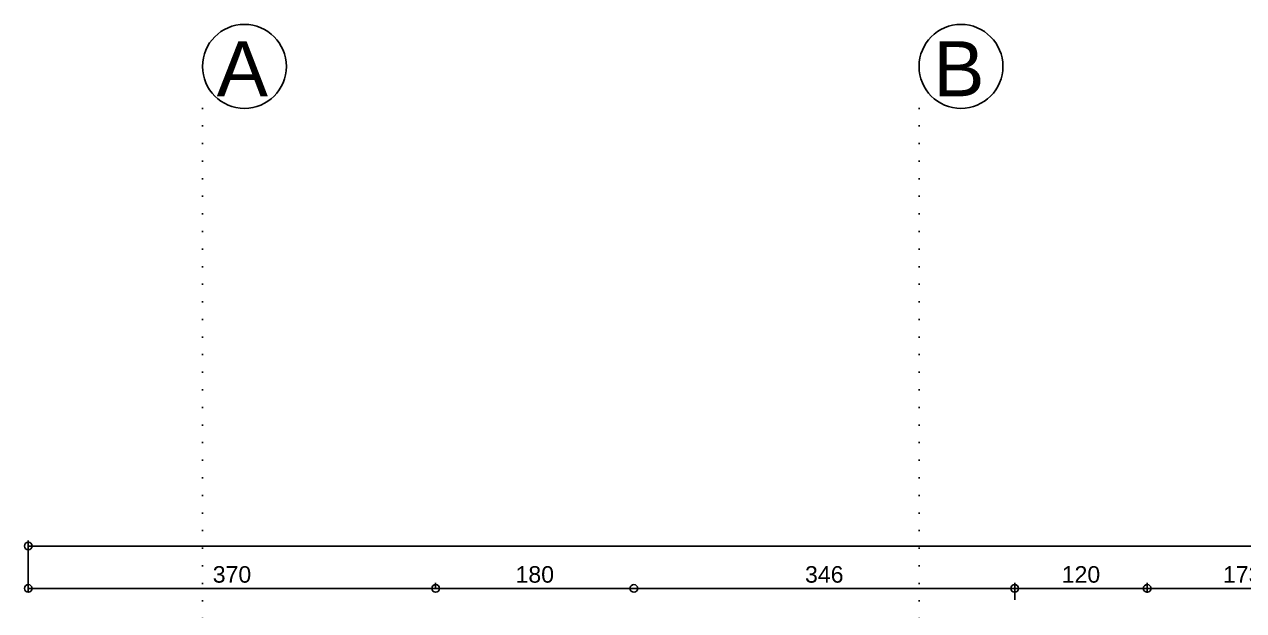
# Model space of a CAD drawing. Header units: millimetres. Extents: x 676 to 5035, y 216 to 2687.
# Drawn here: x 1307 to 2415, y 2154 to 2687 of the extents above; entities that cross this region are included whole.
import ezdxf

# ---------------------------------------------------------------- set-up
doc = ezdxf.new("R2010")
doc.units = ezdxf.units.MM
doc.linetypes.add('DOT2', pattern=[3.175, 0, -3.175])
doc.layers.add('SEM_AKS', color=161, linetype='Continuous')
doc.styles.get("Standard").update_dxf_attribs({"font": 'arial.ttf'})
doc.dimstyles.new('1-50-2', dxfattribs={"dimtxt": 15, "dimasz": 7, "dimexe": 5, "dimexo": 5, "dimgap": 5, "dimtad": 1, "dimdec": 0, "dimtxsty": 'Standard', "dimblk": 'ORIGIN', "dimcen": 5, "dimdle": 7, "dimclrd": 256, "dimclre": 256, "dimclrt": 256, "dimadec": 0, "dimazin": 0, "dimtfac": 1, "dimtdec": 0, "dimtix": 1, "dimtmove": 0, "dimatfit": 3, "dimldrblk": 'ORIGIN', "dimfxl": 1, "dimlwd": -1, "dimlwe": -1, "dimarcsym": 0})

# ---------------------------------------------------------------- blocks, each defined once
blk = doc.blocks.new('_Origin')
at = {"color": 0, "linetype": 'ByBlock', "lineweight": -2}
blk.add_line((0, 0), (-1, 0), dxfattribs=at)
blk.add_circle((0, 0), 0.5, dxfattribs=at)
blk = doc.blocks.new('*D85')
at = {"transparency": 16777216}
for p, q in [((2327.3, 2170.4), (2327.3, 2179.5)), ((2492.8, 2174.5), (2334.3, 2174.5)), ((2499.8, 2170.4), (2499.8, 2179.5))]:
    blk.add_line(p, q, dxfattribs=at)
at = {"layer": 'Defpoints', "color": 0, "transparency": 16777216}
for p in [(2327.3, 2174.5), (2327.3, 2165.4), (2499.8, 2165.4)]:
    blk.add_point(p, dxfattribs=at)
at = {"transparency": 16777216, "xscale": 7, "yscale": 7, "zscale": 7, "rotation": 180}
blk.add_blockref('_Origin', (2327.3, 2174.5), dxfattribs=at)
at = {"transparency": 16777216, "xscale": 7, "yscale": 7, "zscale": 7}
blk.add_blockref('_Origin', (2499.8, 2174.5), dxfattribs=at)
at = {"transparency": 16777216, "insert": (2413.6, 2187.1), "char_height": 15, "attachment_point": 5}
blk.add_mtext('173', dxfattribs=at)
blk = doc.blocks.new('*D86')
at = {"transparency": 16777216}
for p, q in [((2206.9, 2164), (2206.9, 2179.5)), ((2320.3, 2174.5), (2213.9, 2174.5)), ((2327.3, 2170.4), (2327.3, 2179.5))]:
    blk.add_line(p, q, dxfattribs=at)
at = {"layer": 'Defpoints', "color": 0, "transparency": 16777216}
for p in [(2206.9, 2174.5), (2327.3, 2165.4), (2206.9, 2159)]:
    blk.add_point(p, dxfattribs=at)
at = {"transparency": 16777216, "xscale": 7, "yscale": 7, "zscale": 7, "rotation": 180}
blk.add_blockref('_Origin', (2206.9, 2174.5), dxfattribs=at)
at = {"transparency": 16777216, "xscale": 7, "yscale": 7, "zscale": 7}
blk.add_blockref('_Origin', (2327.3, 2174.5), dxfattribs=at)
at = {"transparency": 16777216, "insert": (2267.1, 2187.1), "char_height": 15, "attachment_point": 5}
blk.add_mtext('120', dxfattribs=at)
blk = doc.blocks.new('*D87')
at = {"transparency": 16777216}
for p, q in [((2199.9, 2174.5), (1867.9, 2174.5)), ((2206.9, 2164), (2206.9, 2179.5))]:
    blk.add_line(p, q, dxfattribs=at)
at = {"layer": 'Defpoints', "color": 0, "transparency": 16777216}
for p in [(1860.9, 2174.5), (1860.9, 2174.5), (2206.9, 2159)]:
    blk.add_point(p, dxfattribs=at)
at = {"transparency": 16777216, "xscale": 7, "yscale": 7, "zscale": 7, "rotation": 180}
blk.add_blockref('_Origin', (1860.9, 2174.5), dxfattribs=at)
at = {"transparency": 16777216, "xscale": 7, "yscale": 7, "zscale": 7}
blk.add_blockref('_Origin', (2206.9, 2174.5), dxfattribs=at)
at = {"transparency": 16777216, "insert": (2033.9, 2187.1), "char_height": 15, "attachment_point": 5}
blk.add_mtext('346', dxfattribs=at)
blk = doc.blocks.new('*D88')
at = {"transparency": 16777216}
for p, q in [((1680.8, 2174.1), (1680.8, 2179.5)), ((1853.9, 2174.5), (1687.8, 2174.5))]:
    blk.add_line(p, q, dxfattribs=at)
at = {"layer": 'Defpoints', "color": 0, "transparency": 16777216}
for p in [(1680.8, 2174.5), (1860.9, 2174.5), (1680.8, 2169.1)]:
    blk.add_point(p, dxfattribs=at)
at = {"transparency": 16777216, "xscale": 7, "yscale": 7, "zscale": 7, "rotation": 180}
blk.add_blockref('_Origin', (1680.8, 2174.5), dxfattribs=at)
at = {"transparency": 16777216, "xscale": 7, "yscale": 7, "zscale": 7}
blk.add_blockref('_Origin', (1860.9, 2174.5), dxfattribs=at)
at = {"transparency": 16777216, "insert": (1770.9, 2187.1), "char_height": 15, "attachment_point": 5}
blk.add_mtext('180', dxfattribs=at)
blk = doc.blocks.new('*D89')
at = {"transparency": 16777216}
for p, q in [((1310.7, 2170.9), (1310.7, 2179.5)), ((1673.8, 2174.5), (1317.7, 2174.5)), ((1680.8, 2174.1), (1680.8, 2179.5))]:
    blk.add_line(p, q, dxfattribs=at)
at = {"layer": 'Defpoints', "color": 0, "transparency": 16777216}
for p in [(1310.7, 2174.5), (1310.7, 2165.9), (1680.8, 2169.1)]:
    blk.add_point(p, dxfattribs=at)
at = {"transparency": 16777216, "xscale": 7, "yscale": 7, "zscale": 7, "rotation": 180}
blk.add_blockref('_Origin', (1310.7, 2174.5), dxfattribs=at)
at = {"transparency": 16777216, "xscale": 7, "yscale": 7, "zscale": 7}
blk.add_blockref('_Origin', (1680.8, 2174.5), dxfattribs=at)
at = {"transparency": 16777216, "insert": (1495.8, 2187.1), "char_height": 15, "attachment_point": 5}
blk.add_mtext('370', dxfattribs=at)
blk = doc.blocks.new('*D90')
at = {"transparency": 16777216}
for p, q in [((1310.7, 2179.5), (1310.7, 2218)), ((4393.2, 2179.5), (4393.2, 2218)), ((1317.7, 2213), (4386.2, 2213))]:
    blk.add_line(p, q, dxfattribs=at)
at = {"layer": 'Defpoints', "color": 0, "transparency": 16777216}
for p in [(4393.2, 2213), (1310.7, 2174.5), (4393.2, 2174.5)]:
    blk.add_point(p, dxfattribs=at)
at = {"transparency": 16777216, "xscale": 7, "yscale": 7, "zscale": 7, "rotation": 180}
blk.add_blockref('_Origin', (1310.7, 2213), dxfattribs=at)
at = {"transparency": 16777216, "xscale": 7, "yscale": 7, "zscale": 7}
blk.add_blockref('_Origin', (4393.2, 2213), dxfattribs=at)
at = {"transparency": 16777216, "insert": (2851.9, 2225.7), "char_height": 15, "attachment_point": 5}
blk.add_mtext('3083', dxfattribs=at)

msp = doc.modelspace()

# ---------------------------------------------------------------- linework, layer by layer
at = {"layer": 'SEM_AKS', "linetype": 'DOT2', "ltscale": 5}
for p, q in [((1469, 2610.4), (1469, 215.5)), ((2120, 2610.4), (2120, 215.5))]:
    msp.add_line(p, q, dxfattribs=at)
at = {"layer": 'SEM_AKS', "ltscale": 5}
for centre in [(1507.1, 2648.5), (2158.1, 2648.5)]:
    msp.add_circle(centre, 38.1, dxfattribs=at)

# ---------------------------------------------------------------- texts
at = {"layer": 'SEM_AKS', "linetype": 'DOT2', "ltscale": 5}
for s, p in [('A', (1481.9, 2621.4)), ('B', (2132.9, 2621.4))]:
    msp.add_text(s, height=50, dxfattribs=at).set_placement(p)

# ---------------------------------------------------------------- dimensions: what is measured, and where the dimension line sits
dim = msp.add_linear_dim(base=(4393.2011, 2212.9952), p1=(1310.6922, 2174.473), p2=(4393.2011, 2174.473), dimstyle='1-50-2')
dim.commit()
dim.dimension.update_dxf_attribs({"geometry": '*D90', "text_midpoint": (2851.9467, 2225.659)})
for base, p1, p2, picture, middle in [((1310.7, 2174.5), (1680.8, 2169.1), (1310.7, 2165.9), '*D89', (1495.8, 2187.1)), ((1680.8, 2174.5), (1860.9, 2174.5), (1680.8, 2169.1), '*D88', (1770.9, 2187.1)), ((1860.9, 2174.5), (2206.9, 2159), (1860.9, 2174.5), '*D87', (2033.9, 2187.1)), ((2206.9, 2174.5), (2327.3, 2165.4), (2206.9, 2159), '*D86', (2267.1, 2187.1)), ((2327.3118, 2174.473), (2499.8123, 2165.4214), (2327.3118, 2165.4214), '*D85', (2413.562, 2187.1367))]:
    dim = msp.add_linear_dim(base=base, p1=p1, p2=p2, dimstyle='1-50-2', override={"dimtmove": 1})
    dim.commit()
    dim.dimension.update_dxf_attribs({"geometry": picture, "text_midpoint": middle})

doc.saveas('drawing.dxf')
